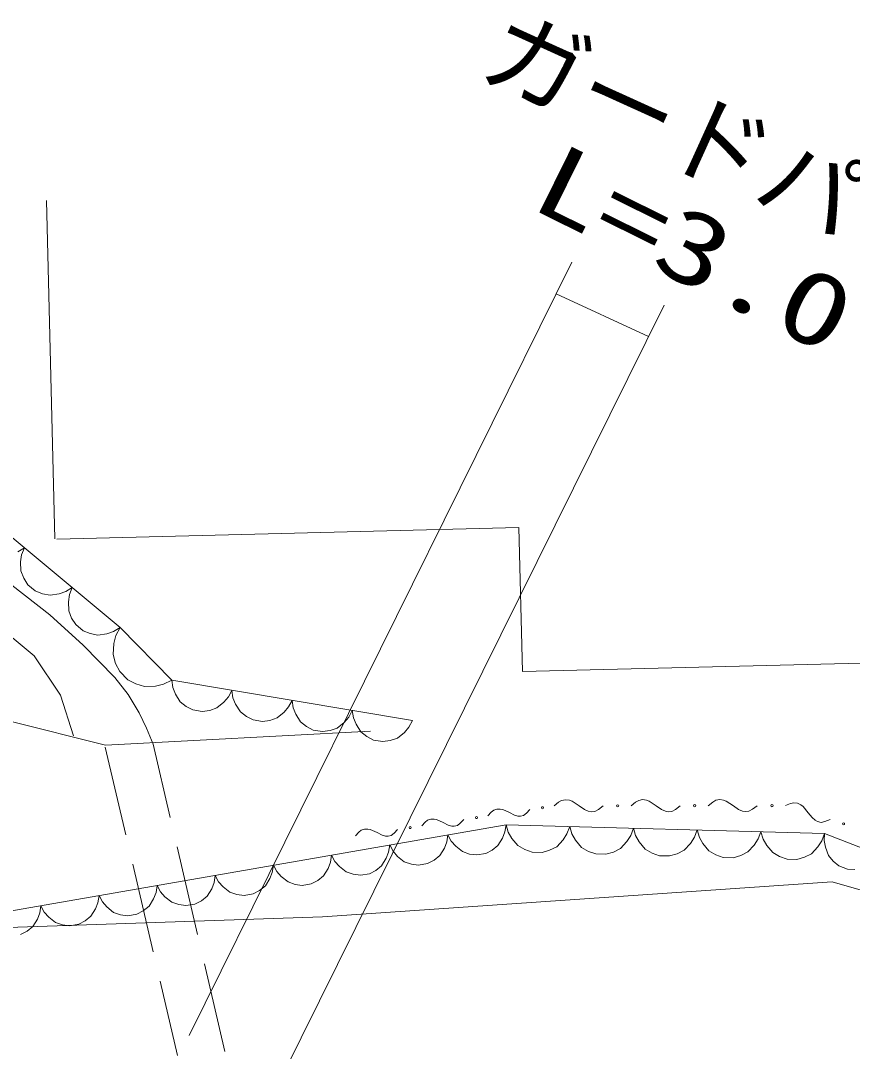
# Model space of a CAD drawing. Units: millimetres, scale not verified. Extents: x 40000 to 680000, y 20000 to 380000.
# Drawn here: x 468222 to 488991, y 315721 to 341450 of the extents above; entities that cross this region are included whole.
import ezdxf
from ezdxf.enums import TextEntityAlignment as Align

# ---------------------------------------------------------------- set-up
doc = ezdxf.new("R2010")
doc.units = ezdxf.units.MM
doc.header["$LTSCALE"] = 1000
doc.linetypes.add('USER1', pattern=[3, 2.25, -0.75])
doc.layers.add('S-BGD', color=1, linetype='Continuous', lineweight=13)
doc.layers.add('S-BGD-HTXT', color=6, linetype='Continuous', lineweight=13)
doc.styles.add('ＭＳ ゴシック', font='')
doc.styles.get('ＭＳ ゴシック').set_extended_font_data('MS Gothic')

msp = doc.modelspace()

# ---------------------------------------------------------------- linework, layer by layer
at = {"layer": 'S-BGD'}
for p, q in [((468866, 336962), (469075, 328511)), ((464737, 331275), (470705, 326301)), ((463291, 329965), (468562, 325596)), ((469128, 328508), (480662, 328794)), ((480662, 328794), (480751, 325201)), ((468156, 328193), (468318, 328291)), ((468248, 328116), (468223, 327940)), ((468318, 328291), (468248, 328116)), ((467379, 327839), (468953, 326620)), ((468223, 327940), (468230, 327712)), ((468230, 327712), (468301, 327531)), ((468301, 327531), (468404, 327369)), ((468404, 327369), (468589, 327215)), ((469349, 327199), (469511, 327296)), ((469511, 327296), (469442, 327122)), ((468589, 327215), (468767, 327143)), ((468767, 327143), (468958, 327105)), ((468958, 327105), (469184, 327139)), ((469184, 327139), (469349, 327199)), ((469442, 327122), (469416, 326945)), ((469416, 326945), (469423, 326717)), ((468953, 326620), (469786, 325859)), ((469423, 326717), (469495, 326536)), ((469495, 326536), (469598, 326375)), ((469598, 326375), (469783, 326220)), ((470543, 326204), (470705, 326301)), ((470705, 326301), (470602, 326104)), ((470705, 326301), (471994, 324984)), ((469783, 326220), (469960, 326148)), ((469960, 326148), (470151, 326110)), ((470151, 326110), (470377, 326145)), ((470377, 326145), (470543, 326204)), ((470602, 326104), (470551, 325899)), ((469786, 325859), (470578, 325055)), ((470551, 325899), (470532, 325629)), ((468562, 325596), (469220, 324610)), ((470532, 325629), (470594, 325406)), ((470594, 325406), (470696, 325203)), ((480751, 325201), (491562, 325469)), ((470578, 325055), (470906, 324630)), ((470696, 325203), (470896, 324999)), ((470896, 324999), (471097, 324893)), ((471791, 324888), (471994, 324984)), ((471994, 324984), (478007, 323978)), ((471994, 324984), (472022, 324802)), ((471097, 324893), (471318, 324825)), ((471318, 324825), (471589, 324838)), ((471589, 324838), (471791, 324888)), ((472022, 324802), (472087, 324640)), ((473409, 324570), (473498, 324732)), ((473498, 324732), (473525, 324550)), ((469220, 324610), (469545, 323596)), ((470906, 324630), (471183, 324171)), ((472087, 324640), (472206, 324450)), ((473298, 324438), (473409, 324570)), ((473525, 324550), (473591, 324388)), ((474912, 324318), (475001, 324481)), ((475001, 324481), (475028, 324298)), ((472206, 324450), (472357, 324332)), ((472357, 324332), (472524, 324246)), ((472524, 324246), (472757, 324207)), ((472757, 324207), (472943, 324234)), ((472943, 324234), (473123, 324297)), ((473123, 324297), (473298, 324438)), ((473591, 324388), (473710, 324199)), ((473710, 324199), (473860, 324081)), ((474801, 324186), (474912, 324318)), ((475028, 324298), (475094, 324137)), ((476415, 324066), (476504, 324229)), ((476504, 324229), (476531, 324047)), ((467951, 323967), (470340, 323363)), ((471183, 324171), (471369, 323786)), ((473860, 324081), (474027, 323995)), ((474027, 323995), (474260, 323956)), ((474260, 323956), (474446, 323983)), ((474446, 323983), (474626, 324045)), ((474626, 324045), (474801, 324186)), ((475094, 324137), (475213, 323947)), ((475213, 323947), (475363, 323829)), ((476304, 323934), (476415, 324066)), ((476531, 324047), (476597, 323885)), ((477918, 323815), (478007, 323978)), ((470340, 323363), (476959, 323716)), ((471369, 323786), (471529, 323393)), ((475363, 323829), (475530, 323743)), ((475530, 323743), (475763, 323704)), ((475763, 323704), (475949, 323731)), ((475949, 323731), (476130, 323793)), ((476130, 323793), (476304, 323934)), ((476597, 323885), (476716, 323695)), ((476716, 323695), (476866, 323577)), ((477633, 323542), (477807, 323683)), ((477807, 323683), (477918, 323815)), ((476866, 323577), (477033, 323492)), ((477033, 323492), (477266, 323453)), ((477266, 323453), (477452, 323479)), ((477452, 323479), (477633, 323542)), ((481544, 321848), (481654, 321939)), ((481654, 321939), (481731, 321983)), ((481731, 321983), (481827, 322002)), ((481827, 322002), (481924, 321988)), ((481924, 321988), (481991, 321964)), ((481991, 321964), (482169, 321849)), ((483468, 321850), (483579, 321942)), ((483579, 321942), (483656, 321985)), ((483656, 321985), (483752, 322005)), ((483752, 322005), (483848, 321990)), ((483848, 321990), (483916, 321966)), ((483916, 321966), (484094, 321851)), ((485393, 321853), (485503, 321944)), ((485503, 321944), (485580, 321988)), ((485580, 321988), (485677, 322007)), ((485677, 322007), (485773, 321993)), ((485773, 321993), (485840, 321969)), ((485840, 321969), (486018, 321854)), ((487317, 321855), (487445, 321907)), ((487445, 321907), (487528, 321925)), ((487528, 321925), (487621, 321915)), ((487621, 321915), (487705, 321875)), ((479891, 321599), (479974, 321692)), ((479974, 321692), (480034, 321739)), ((480034, 321739), (480115, 321768)), ((480115, 321768), (480199, 321768)), ((480199, 321768), (480260, 321756)), ((480260, 321756), (480428, 321680)), ((480428, 321680), (480551, 321618)), ((480781, 321610), (480853, 321663)), ((480853, 321663), (480940, 321757)), ((482169, 321849), (482299, 321757)), ((482299, 321757), (482395, 321714)), ((482395, 321714), (482468, 321700)), ((482468, 321700), (482559, 321710)), ((482559, 321710), (482650, 321758)), ((482650, 321758), (482766, 321849)), ((484094, 321851), (484224, 321760)), ((484224, 321760), (484320, 321717)), ((484320, 321717), (484392, 321702)), ((484392, 321702), (484484, 321712)), ((484484, 321712), (484575, 321760)), ((484575, 321760), (484690, 321852)), ((486018, 321854), (486148, 321762)), ((486148, 321762), (486245, 321719)), ((486245, 321719), (486317, 321705)), ((486317, 321705), (486408, 321715)), ((486408, 321715), (486500, 321763)), ((486500, 321763), (486615, 321854)), ((487705, 321875), (487760, 321833)), ((487760, 321833), (487890, 321677)), ((487890, 321677), (487983, 321556)), ((465825, 318851), (480342, 321378)), ((478238, 321350), (478321, 321443)), ((478321, 321443), (478382, 321490)), ((478382, 321490), (478462, 321519)), ((478462, 321519), (478546, 321519)), ((478546, 321519), (478607, 321507)), ((478607, 321507), (478775, 321431)), ((478775, 321431), (478898, 321369)), ((478898, 321369), (478987, 321344)), ((479128, 321361), (479200, 321414)), ((479200, 321414), (479287, 321508)), ((480313, 321201), (480342, 321378)), ((480342, 321378), (488296, 321161)), ((480342, 321378), (480397, 321194)), ((480551, 321618), (480640, 321593)), ((480640, 321593), (480703, 321590)), ((480703, 321590), (480781, 321610)), ((487983, 321556), (488058, 321489)), ((488058, 321489), (488120, 321455)), ((488120, 321455), (488207, 321438)), ((488207, 321438), (488304, 321456)), ((488304, 321456), (488436, 321506)), ((476585, 321101), (476668, 321194)), ((476668, 321194), (476729, 321241)), ((476729, 321241), (476809, 321270)), ((476809, 321270), (476893, 321270)), ((476893, 321270), (476954, 321258)), ((476954, 321258), (477122, 321182)), ((477122, 321182), (477246, 321120)), ((477246, 321120), (477334, 321095)), ((477398, 321092), (477475, 321112)), ((477475, 321112), (477547, 321166)), ((477547, 321166), (477635, 321259)), ((478861, 320949), (478890, 321126)), ((478890, 321126), (478974, 320968)), ((478987, 321344), (479051, 321341)), ((479051, 321341), (479128, 321361)), ((480254, 321045), (480313, 321201)), ((480397, 321194), (480488, 321036)), ((481768, 321001), (481864, 321154)), ((481864, 321154), (481933, 321335)), ((481933, 321335), (481987, 321150)), ((481987, 321150), (482079, 320993)), ((483359, 320958), (483455, 321110)), ((483455, 321110), (483523, 321291)), ((483523, 321291), (483578, 321107)), ((483578, 321107), (483669, 320949)), ((485046, 321067), (485114, 321248)), ((485114, 321248), (485169, 321063)), ((486636, 321023), (486705, 321204)), ((486705, 321204), (486759, 321020)), ((488227, 320980), (488296, 321161)), ((488296, 321161), (488285, 320982)), ((488296, 321161), (496567, 317933)), ((477334, 321095), (477398, 321092)), ((477410, 320696), (477439, 320873)), ((477439, 320873), (477522, 320715)), ((478803, 320792), (478861, 320949)), ((478974, 320968), (479086, 320842)), ((479996, 320746), (480141, 320861)), ((480141, 320861), (480254, 321045)), ((480488, 321036), (480638, 320857)), ((480638, 320857), (480811, 320757)), ((481609, 320830), (481768, 321001)), ((482079, 320993), (482229, 320813)), ((483199, 320787), (483359, 320958)), ((483669, 320949), (483820, 320770)), ((484790, 320743), (484950, 320914)), ((484950, 320914), (485046, 321067)), ((485169, 321063), (485260, 320906)), ((485260, 320906), (485410, 320726)), ((486381, 320700), (486541, 320871)), ((486541, 320871), (486636, 321023)), ((486759, 321020), (486851, 320862)), ((486851, 320862), (487001, 320683)), ((488131, 320827), (488227, 320980)), ((488285, 320982), (488316, 320816)), ((475958, 320443), (475987, 320620)), ((475987, 320620), (476070, 320463)), ((477351, 320540), (477410, 320696)), ((477522, 320715), (477634, 320589)), ((478544, 320493), (478689, 320608)), ((478689, 320608), (478803, 320792)), ((479086, 320842), (479255, 320707)), ((479255, 320707), (479430, 320647)), ((479430, 320647), (479610, 320623)), ((479610, 320623), (479835, 320662)), ((479835, 320662), (479996, 320746)), ((480811, 320757), (480996, 320692)), ((480996, 320692), (481242, 320685)), ((481242, 320685), (481431, 320740)), ((481431, 320740), (481609, 320830)), ((482229, 320813), (482401, 320713)), ((482401, 320713), (482587, 320648)), ((482587, 320648), (482833, 320642)), ((482833, 320642), (483022, 320696)), ((483022, 320696), (483199, 320787)), ((483820, 320770), (483992, 320670)), ((483992, 320670), (484177, 320605)), ((484177, 320605), (484424, 320598)), ((484424, 320598), (484612, 320653)), ((484612, 320653), (484790, 320743)), ((485410, 320726), (485583, 320626)), ((485583, 320626), (485768, 320561)), ((486015, 320555), (486203, 320609)), ((486203, 320609), (486381, 320700)), ((487001, 320683), (487173, 320583)), ((487794, 320566), (487971, 320656)), ((487971, 320656), (488131, 320827)), ((488316, 320816), (488391, 320611)), ((488391, 320611), (488510, 320470)), ((474506, 320190), (474535, 320367)), ((474535, 320367), (474619, 320210)), ((475899, 320287), (475958, 320443)), ((476070, 320463), (476182, 320336)), ((476182, 320336), (476352, 320201)), ((477093, 320240), (477237, 320355)), ((477237, 320355), (477351, 320540)), ((477634, 320589), (477803, 320454)), ((477803, 320454), (477978, 320395)), ((477978, 320395), (478158, 320370)), ((478158, 320370), (478383, 320409)), ((478383, 320409), (478544, 320493)), ((485768, 320561), (486015, 320555)), ((487173, 320583), (487359, 320518)), ((487359, 320518), (487605, 320511)), ((487605, 320511), (487794, 320566)), ((488510, 320470), (488652, 320355)), ((488652, 320355), (488866, 320271)), ((473055, 319938), (473084, 320115)), ((473084, 320115), (473167, 319957)), ((474447, 320034), (474506, 320190)), ((474619, 320210), (474731, 320084)), ((474731, 320084), (474900, 319949)), ((475641, 319988), (475785, 320103)), ((475785, 320103), (475899, 320287)), ((476352, 320201), (476526, 320142)), ((476526, 320142), (476706, 320117)), ((476706, 320117), (476931, 320156)), ((476931, 320156), (477093, 320240)), ((488866, 320271), (489048, 320260)), ((471603, 319685), (471632, 319862)), ((471632, 319862), (471715, 319704)), ((472996, 319782), (473055, 319938)), ((473167, 319957), (473279, 319831)), ((473279, 319831), (473448, 319696)), ((474189, 319735), (474334, 319850)), ((474334, 319850), (474447, 320034)), ((474900, 319949), (475075, 319889)), ((475075, 319889), (475255, 319864)), ((475255, 319864), (475480, 319904)), ((475480, 319904), (475641, 319988)), ((475758, 319080), (488483, 319957)), ((488483, 319957), (493532, 318497)), ((470151, 319432), (470180, 319609)), ((470180, 319609), (470264, 319452)), ((471544, 319529), (471603, 319685)), ((471715, 319704), (471827, 319578)), ((471827, 319578), (471996, 319443)), ((472737, 319482), (472882, 319597)), ((472882, 319597), (472996, 319782)), ((473448, 319696), (473623, 319636)), ((473623, 319636), (473803, 319612)), ((473803, 319612), (474028, 319651)), ((474028, 319651), (474189, 319735)), ((468699, 319179), (468728, 319356)), ((468728, 319356), (468812, 319199)), ((470092, 319276), (470151, 319432)), ((470264, 319452), (470375, 319325)), ((470375, 319325), (470545, 319190)), ((471286, 319230), (471430, 319344)), ((471430, 319344), (471544, 319529)), ((471996, 319443), (472171, 319384)), ((472171, 319384), (472351, 319359)), ((472351, 319359), (472576, 319398)), ((472576, 319398), (472737, 319482)), ((467148, 318788), (475758, 319080)), ((468641, 319023), (468699, 319179)), ((468812, 319199), (468924, 319073)), ((468924, 319073), (469093, 318938)), ((469834, 318977), (469979, 319092)), ((469979, 319092), (470092, 319276)), ((470545, 319190), (470720, 319131)), ((470720, 319131), (470900, 319106)), ((470900, 319106), (471125, 319145)), ((471125, 319145), (471286, 319230)), ((468382, 318724), (468527, 318839)), ((468527, 318839), (468641, 319023)), ((469093, 318938), (469268, 318878)), ((469268, 318878), (469448, 318854)), ((469448, 318854), (469673, 318893)), ((469673, 318893), (469834, 318977)), ((468221, 318640), (468382, 318724))]:
    msp.add_line(p, q, dxfattribs=at)
at = {"layer": 'S-BGD', "linetype": 'USER1'}
for p, q in [((470337, 323315), (472140, 315622)), ((473322, 315718), (471529, 323393))]:
    msp.add_line(p, q, dxfattribs=at)
at = {"layer": 'S-BGD'}
for centre, radius in [((483131, 321850), 28.9), ((485056, 321852), 28.9), ((486981, 321855), 28.9), ((481254, 321804), 25.1), ((479602, 321555), 25.1), ((488770, 321402), 27.7), ((477949, 321306), 25.1)]:
    msp.add_circle(centre, radius, dxfattribs=at)
at = {"layer": 'S-BGD-HTXT'}
for p, q in [((481986, 335418), (472428, 316116)), ((481597, 334632), (483899, 333564)), ((484288, 334349), (472612, 310795))]:
    msp.add_line(p, q, dxfattribs=at)

# ---------------------------------------------------------------- texts
at = {"layer": 'S-BGD-HTXT', "style": 'ＭＳ ゴシック'}
msp.add_text('ガードパイプ', height=1833, rotation=335.6, dxfattribs=at).set_placement((479382, 339592), align=Align.BOTTOM_LEFT)
at = {"layer": 'S-BGD-HTXT', "style": 'ＭＳ ゴシック', "width": 1.35}
msp.add_text('L=3.0', height=1833, rotation=333.7, dxfattribs=at).set_placement((480631, 336314), align=Align.BOTTOM_LEFT)

doc.saveas('drawing.dxf')
